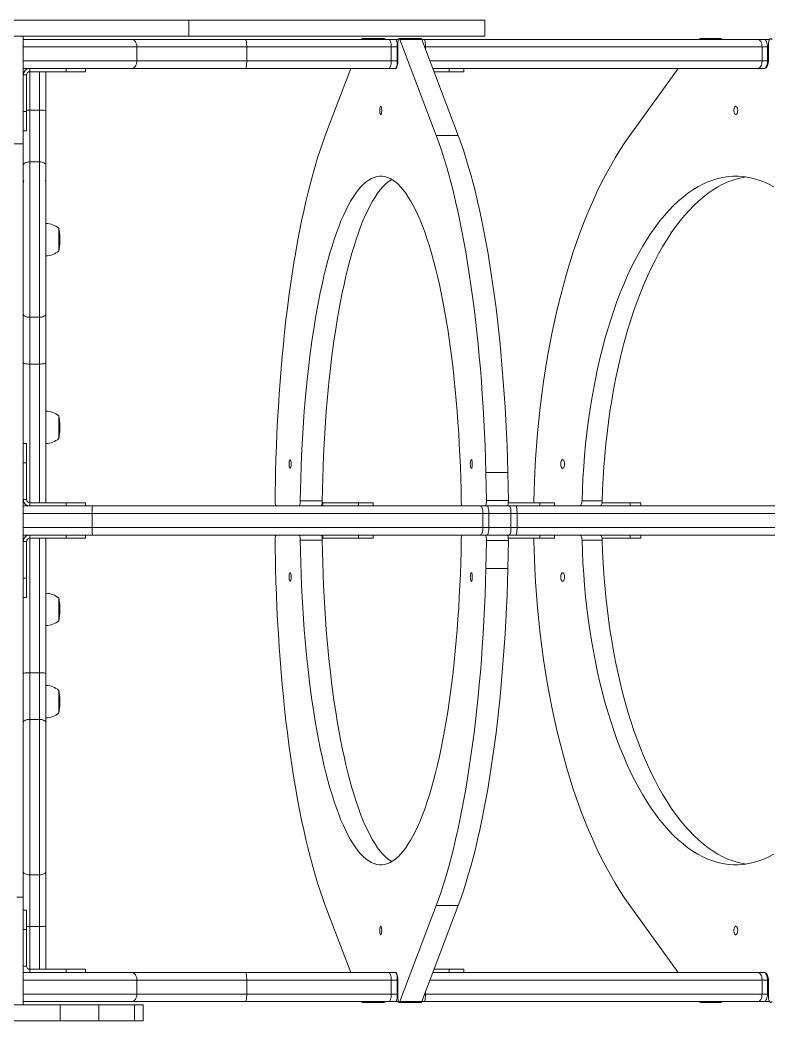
# Model space of a CAD drawing. Header units: millimetres. Extents: x -8083 to 6576, y -6691 to 5601.
# Drawn here: x 3085 to 3781, y 675 to 1605 of the extents above; entities that cross this region are included whole.
import ezdxf

# ---------------------------------------------------------------- set-up
doc = ezdxf.new("R2010")
doc.units = ezdxf.units.MM
doc.layers.add('DIKOM_ОБЪЕКТ', color=7, linetype='Continuous')

msp = doc.modelspace()

# ---------------------------------------------------------------- linework, layer by layer
at = {"layer": 'DIKOM_ОБЪЕКТ', "color": 7, "linetype": 'Continuous', "lineweight": 15}
for p, q in [((3242.07, 1605.118), (2967.07, 1605.118)), ((3242.07, 1590.118), (3242.07, 1605.118)), ((3242.07, 1605.118), (3517.07, 1605.118)), ((3517.07, 1605.118), (3517.07, 1590.118)), ((3242.07, 1590.118), (3067.07, 1590.118)), ((3088.07, 1590.118), (3088.07, 1490.118)), ((3088.07, 1587.097), (3189.105, 1587.097)), ((3088.07, 1580.097), (3088.07, 1587.097)), ((3088.07, 1581.112), (3088.161, 1581.569)), ((3094.07, 1587.123), (3103.07, 1587.123)), ((3189.105, 1587.097), (3294.631, 1587.097)), ((3517.07, 1590.118), (3242.07, 1590.118)), ((3294.631, 1587.097), (3427.977, 1587.097)), ((3423.603, 1587.887), (3403.187, 1587.887)), ((3427.977, 1587.097), (3434.042, 1587.097)), ((3434.042, 1587.097), (3436.728, 1587.097)), ((3436.188, 1582.886), (3436.188, 1568.098)), ((3457.775, 1587.887), (3437.359, 1587.887)), ((3437.996, 1587.08), (3471.784, 1497.84)), ((3458.413, 1587.08), (3437.996, 1587.08)), ((3458.407, 1587.097), (3460.71, 1587.097)), ((3458.413, 1587.08), (3492.2, 1497.84)), ((3460.71, 1587.097), (3771.016, 1587.097)), ((3736.331, 1587.887), (3717.547, 1587.887)), ((3771.016, 1587.097), (3776.534, 1587.097)), ((3776.534, 1587.097), (3781.63, 1587.097)), ((3780.6, 1582.886), (3780.6, 1568.098)), ((3088.07, 1567.097), (3088.07, 1580.097)), ((3193.563, 1580.097), (3088.07, 1580.097)), ((3193.563, 1567.097), (3193.563, 1580.097)), ((3295.712, 1580.097), (3193.563, 1580.097)), ((3295.712, 1567.097), (3295.712, 1580.097)), ((3430.104, 1580.097), (3295.712, 1580.097)), ((3430.104, 1567.097), (3430.104, 1580.097)), ((3435.68, 1580.097), (3430.104, 1580.097)), ((3435.68, 1580.097), (3435.68, 1567.097)), ((3436.188, 1580.097), (3435.68, 1580.097)), ((3461.852, 1580.097), (3461.057, 1580.097)), ((3774.59, 1580.097), (3461.852, 1580.097)), ((3461.852, 1580.097), (3461.852, 1577.998)), ((3774.59, 1567.097), (3774.59, 1580.097)), ((3779.664, 1580.097), (3774.59, 1580.097)), ((3779.664, 1580.097), (3779.664, 1567.097)), ((3780.6, 1580.097), (3779.664, 1580.097)), ((3088.07, 1567.097), (3193.563, 1567.097)), ((3088.07, 1560.097), (3088.07, 1567.097)), ((3193.563, 1567.097), (3295.712, 1567.097)), ((3295.712, 1567.097), (3430.104, 1567.097)), ((3430.104, 1567.097), (3435.68, 1567.097)), ((3435.68, 1567.097), (3436.174, 1567.097)), ((3465.979, 1567.097), (3774.59, 1567.097)), ((3774.59, 1567.097), (3779.664, 1567.097)), ((3779.664, 1567.097), (3780.572, 1567.097)), ((3189.105, 1560.097), (3088.07, 1560.097)), ((3091.07, 1554.097), (3088.07, 1554.097)), ((3091.07, 1520.098), (3091.07, 1554.097)), ((3094.07, 1560.097), (3094.07, 1557.097)), ((3094.07, 1557.097), (3128.07, 1557.097)), ((3094.07, 1521.456), (3094.07, 1557.097)), ((3103.07, 1521.456), (3103.07, 1557.097)), ((3128.07, 1557.097), (3128.07, 1560.097)), ((3146.07, 1557.097), (3128.07, 1557.097)), ((3146.07, 1557.097), (3146.07, 1560.097)), ((3294.631, 1560.097), (3189.105, 1560.097)), ((3427.977, 1560.097), (3294.631, 1560.097)), ((3392.333, 1560.097), (3368.762, 1497.84)), ((3434.042, 1560.097), (3427.977, 1560.097)), ((3771.016, 1560.097), (3468.629, 1560.097)), ((3469.765, 1557.098), (3483.791, 1557.098)), ((3483.791, 1557.098), (3483.791, 1560.097)), ((3497.578, 1557.098), (3483.791, 1557.098)), ((3497.578, 1557.098), (3497.578, 1560.097)), ((3696.811, 1560.097), (3651.776, 1497.84)), ((3776.534, 1560.097), (3771.016, 1560.097)), ((3088.07, 1520.098), (3091.07, 1520.098)), ((3091.07, 1520.098), (3091.07, 1502.097)), ((3094.07, 1473.339), (3094.07, 1521.456)), ((3094.07, 1521.456), (3103.07, 1521.456)), ((3103.07, 1521.456), (3103.07, 1473.339)), ((3088.07, 1502.097), (3091.07, 1502.097)), ((3492.2, 1497.84), (3471.784, 1497.84)), ((3088.07, 1490.118), (3067.07, 1490.118)), ((3088.07, 1490.118), (3088.07, 790.118)), ((3094.07, 1328.887), (3094.07, 1473.339)), ((3103.07, 1473.339), (3094.07, 1473.339)), ((3103.07, 1328.887), (3103.07, 1473.339)), ((3121.07, 1392.382), (3121.07, 1411.878)), ((3122.123, 1399.603), (3122.123, 1402.553)), ((3121.07, 1390.278), (3121.07, 1392.382)), ((3094.07, 1328.887), (3103.07, 1328.887)), ((3094.07, 1285.497), (3094.07, 1328.887)), ((3103.07, 1328.887), (3103.07, 1285.497)), ((3103.07, 1285.497), (3094.07, 1285.497)), ((3094.07, 1156.618), (3094.07, 1285.497)), ((3103.07, 1285.497), (3103.07, 1156.618)), ((3121.07, 1215.925), (3121.07, 1237.525)), ((3122.123, 1225.251), (3122.123, 1228.2)), ((3091.07, 1211.618), (3088.07, 1211.618)), ((3091.07, 1211.618), (3091.07, 1193.618)), ((3091.07, 1193.618), (3088.07, 1193.618)), ((3091.07, 1159.618), (3091.07, 1193.618)), ((3322.526, 1184.764), (3322.067, 1158.841)), ((3518.019, 1184.764), (3518.478, 1158.841)), ((3538.436, 1184.764), (3518.019, 1184.764)), ((3538.436, 1184.764), (3538.895, 1158.841)), ((3563.438, 1184.764), (3562.562, 1158.841)), ((3088.07, 1159.618), (3091.07, 1159.618)), ((3088.07, 1153.619), (3152.406, 1153.619)), ((3128.07, 1156.618), (3094.07, 1156.618)), ((3094.07, 1156.618), (3094.07, 1153.619)), ((3128.07, 1156.618), (3146.07, 1156.618)), ((3128.07, 1153.619), (3128.07, 1156.618)), ((3146.07, 1153.619), (3146.07, 1156.618)), ((3152.406, 1153.619), (3512.949, 1153.619)), ((3345.498, 1158.332), (3365.915, 1158.332)), ((3366.544, 1156.618), (3399.599, 1156.618)), ((3366.544, 1156.618), (3366.544, 1153.619)), ((3399.599, 1156.618), (3413.386, 1156.618)), ((3399.599, 1153.619), (3399.599, 1156.618)), ((3413.386, 1153.619), (3413.386, 1156.618)), ((3512.949, 1153.619), (3519.095, 1153.619)), ((3538.895, 1158.841), (3518.478, 1158.841)), ((3519.095, 1153.619), (3539.683, 1153.619)), ((3538.798, 1156.618), (3567.984, 1156.618)), ((3539.683, 1153.619), (3545.972, 1153.619)), ((3545.972, 1153.619), (3933.503, 1153.619)), ((3567.984, 1156.618), (3581.771, 1156.618)), ((3567.984, 1153.619), (3567.984, 1156.618)), ((3581.771, 1153.619), (3581.771, 1156.618)), ((3626.111, 1158.332), (3607.328, 1158.332)), ((3651.946, 1156.618), (3625.928, 1156.618)), ((3651.946, 1156.618), (3661.896, 1156.618)), ((3651.946, 1153.619), (3651.946, 1156.618)), ((3661.896, 1153.619), (3661.896, 1156.618)), ((3152.145, 1146.619), (3088.07, 1146.619)), ((3152.145, 1133.619), (3152.145, 1146.619)), ((3515.229, 1146.619), (3152.145, 1146.619)), ((3515.229, 1133.619), (3515.229, 1146.619)), ((3520.733, 1146.619), (3515.229, 1146.619)), ((3520.733, 1146.619), (3520.733, 1133.619)), ((3541.321, 1146.619), (3520.733, 1146.619)), ((3541.321, 1133.619), (3541.321, 1146.619)), ((3546.953, 1146.619), (3541.321, 1146.619)), ((3546.953, 1146.619), (3546.953, 1133.619)), ((3937.216, 1146.619), (3546.953, 1146.619)), ((3088.07, 1133.619), (3152.145, 1133.619)), ((3152.406, 1126.619), (3088.07, 1126.619)), ((3094.07, 1126.619), (3094.07, 1123.619)), ((3128.07, 1123.619), (3128.07, 1126.619)), ((3146.07, 1126.619), (3146.07, 1123.619)), ((3152.145, 1133.619), (3515.229, 1133.619)), ((3512.949, 1126.619), (3152.406, 1126.619)), ((3323.236, 1126.618), (3344.33, 1126.618)), ((3364.746, 1126.618), (3344.33, 1126.618)), ((3364.746, 1126.618), (3366.544, 1126.618)), ((3366.544, 1126.618), (3366.544, 1123.618)), ((3399.599, 1126.618), (3366.544, 1126.618)), ((3399.599, 1123.618), (3399.599, 1126.618)), ((3399.599, 1126.618), (3413.386, 1126.618)), ((3413.386, 1123.618), (3413.386, 1126.618)), ((3517.309, 1126.618), (3496.216, 1126.618)), ((3519.095, 1126.619), (3512.949, 1126.619)), ((3515.229, 1133.619), (3520.733, 1133.619)), ((3537.726, 1126.618), (3517.309, 1126.618)), ((3539.683, 1126.619), (3519.095, 1126.619)), ((3520.733, 1133.619), (3541.321, 1133.619)), ((3567.984, 1126.618), (3537.726, 1126.618)), ((3545.972, 1126.619), (3539.683, 1126.619)), ((3541.321, 1133.619), (3546.953, 1133.619)), ((3933.503, 1126.619), (3545.972, 1126.619)), ((3546.953, 1133.619), (3937.216, 1133.619)), ((3567.984, 1123.618), (3567.984, 1126.618)), ((3567.984, 1126.618), (3581.771, 1126.618)), ((3581.771, 1123.618), (3581.771, 1126.618)), ((3581.771, 1126.618), (3605.096, 1126.618)), ((3605.096, 1126.618), (3623.879, 1126.618)), ((3651.946, 1126.618), (3623.879, 1126.618)), ((3651.946, 1123.618), (3651.946, 1126.618)), ((3651.946, 1126.618), (3661.896, 1126.618)), ((3661.896, 1123.618), (3661.896, 1126.618)), ((3091.07, 1120.619), (3088.07, 1120.619)), ((3091.07, 1120.619), (3091.07, 1086.619)), ((3128.07, 1123.619), (3094.07, 1123.619)), ((3094.07, 998.739), (3094.07, 1123.619)), ((3103.07, 1123.619), (3103.07, 998.739)), ((3146.07, 1123.619), (3128.07, 1123.619)), ((3322.526, 1095.473), (3322.067, 1121.395)), ((3345.498, 1121.905), (3365.915, 1121.905)), ((3399.599, 1123.618), (3366.544, 1123.618)), ((3413.386, 1123.618), (3399.599, 1123.618)), ((3518.019, 1095.473), (3518.478, 1121.395)), ((3538.895, 1121.395), (3518.478, 1121.395)), ((3538.436, 1095.473), (3538.895, 1121.395)), ((3567.984, 1123.618), (3538.798, 1123.618)), ((3563.438, 1095.473), (3562.562, 1121.395)), ((3581.771, 1123.618), (3567.984, 1123.618)), ((3626.111, 1121.905), (3607.328, 1121.905)), ((3651.946, 1123.618), (3625.928, 1123.618)), ((3661.896, 1123.618), (3651.946, 1123.618)), ((3538.436, 1095.473), (3518.019, 1095.473)), ((3088.07, 1086.619), (3091.07, 1086.619)), ((3091.07, 1086.619), (3091.07, 1068.619)), ((3091.07, 1068.619), (3088.07, 1068.619)), ((3121.07, 1046.712), (3121.07, 1068.312)), ((3122.123, 1056.037), (3122.123, 1058.987)), ((3094.07, 955.349), (3094.07, 998.739)), ((3094.07, 998.739), (3103.07, 998.739)), ((3103.07, 998.739), (3103.07, 955.349)), ((3121.07, 963.074), (3121.07, 982.57)), ((3122.123, 970.295), (3122.123, 973.244)), ((3121.07, 960.97), (3121.07, 963.074)), ((3094.07, 955.349), (3094.07, 810.897)), ((3103.07, 955.349), (3094.07, 955.349)), ((3103.07, 955.349), (3103.07, 810.897)), ((3094.07, 810.897), (3103.07, 810.897)), ((3094.07, 762.781), (3094.07, 810.897)), ((3103.07, 810.897), (3103.07, 762.781)), ((3088.07, 790.118), (3082.07, 790.118)), ((3088.07, 790.118), (3088.07, 690.118)), ((3392.334, 720.138), (3368.762, 782.397)), ((3437.996, 693.157), (3471.784, 782.397)), ((3458.413, 693.157), (3492.2, 782.397)), ((3492.2, 782.397), (3471.784, 782.397)), ((3696.811, 720.138), (3651.776, 782.397)), ((3091.07, 778.138), (3088.07, 778.138)), ((3091.07, 778.138), (3091.07, 760.138)), ((3091.07, 778.138), (3091.07, 778.138)), ((3091.07, 778.138), (3091.07, 760.138)), ((3103.07, 762.781), (3094.07, 762.781)), ((3094.07, 762.781), (3094.07, 723.138)), ((3103.07, 762.781), (3103.07, 723.138)), ((3091.07, 760.138), (3088.07, 760.138)), ((3091.07, 726.138), (3091.07, 760.138)), ((3091.07, 726.138), (3091.07, 760.138)), ((3091.07, 760.138), (3091.07, 760.138)), ((3088.07, 726.138), (3091.07, 726.138)), ((3088.07, 720.138), (3189.105, 720.138)), ((3094.07, 723.138), (3094.07, 720.138)), ((3128.07, 723.138), (3094.07, 723.138)), ((3128.07, 720.138), (3128.07, 723.138)), ((3128.07, 723.138), (3146.07, 723.138)), ((3146.07, 720.138), (3146.07, 723.138)), ((3146.07, 720.138), (3146.07, 723.138)), ((3189.105, 720.138), (3294.631, 720.138)), ((3294.631, 720.138), (3427.977, 720.138)), ((3434.316, 720.139), (3406.229, 720.139)), ((3427.977, 720.138), (3434.042, 720.138)), ((3434.042, 720.138), (3434.337, 720.138)), ((3483.791, 720.139), (3468.629, 720.139)), ((3468.629, 720.138), (3771.016, 720.138)), ((3483.791, 723.139), (3469.765, 723.139)), ((3483.791, 720.139), (3483.791, 723.139)), ((3483.791, 723.139), (3497.578, 723.139)), ((3497.578, 720.139), (3483.791, 720.139)), ((3497.578, 720.139), (3497.578, 723.139)), ((3723.36, 720.139), (3777.023, 720.139)), ((3771.016, 720.138), (3776.534, 720.138)), ((3776.534, 720.138), (3777.062, 720.138)), ((3193.563, 713.138), (3088.07, 713.138)), ((3193.563, 700.138), (3193.563, 713.138)), ((3295.712, 713.138), (3193.563, 713.138)), ((3295.712, 700.138), (3295.712, 713.138)), ((3430.104, 713.138), (3295.712, 713.138)), ((3430.104, 700.138), (3430.104, 713.138)), ((3435.68, 713.138), (3430.104, 713.138)), ((3435.68, 713.138), (3435.68, 700.138)), ((3436.174, 713.138), (3435.68, 713.138)), ((3436.188, 697.35), (3436.188, 712.139)), ((3774.59, 713.138), (3465.978, 713.138)), ((3774.59, 700.138), (3774.59, 713.138)), ((3779.664, 713.138), (3774.59, 713.138)), ((3779.664, 713.138), (3779.664, 700.138)), ((3780.572, 713.138), (3779.664, 713.138)), ((3780.6, 697.35), (3780.6, 712.139)), ((3088.07, 700.138), (3193.563, 700.138)), ((3193.563, 700.138), (3295.712, 700.138)), ((3295.712, 700.138), (3430.104, 700.138)), ((3430.104, 700.138), (3435.68, 700.138)), ((3435.68, 700.138), (3436.188, 700.138)), ((3461.056, 700.138), (3461.852, 700.138)), ((3461.852, 702.239), (3461.852, 700.138)), ((3461.852, 700.138), (3774.59, 700.138)), ((3774.59, 700.138), (3779.664, 700.138)), ((3779.664, 700.138), (3780.6, 700.138)), ((3032.274, 690.118), (3122.391, 690.118)), ((3189.105, 693.138), (3088.07, 693.138)), ((3122.391, 675.118), (3122.391, 690.118)), ((3122.391, 690.118), (3158.362, 690.118)), ((3158.362, 675.118), (3158.362, 690.118)), ((3158.362, 690.118), (3191.589, 690.118)), ((3294.631, 693.138), (3189.105, 693.138)), ((3191.589, 690.118), (3191.589, 675.118)), ((3191.589, 690.118), (3199.645, 690.118)), ((3199.645, 675.118), (3199.645, 690.118)), ((3427.977, 693.138), (3294.631, 693.138)), ((3403.187, 692.35), (3423.603, 692.35)), ((3434.042, 693.138), (3427.977, 693.138)), ((3436.728, 693.138), (3434.042, 693.138)), ((3437.359, 692.35), (3457.775, 692.35)), ((3458.413, 693.157), (3437.996, 693.157)), ((3460.71, 693.138), (3458.406, 693.138)), ((3771.016, 693.138), (3460.71, 693.138)), ((3717.547, 692.35), (3736.331, 692.35)), ((3776.534, 693.138), (3771.016, 693.138)), ((3781.63, 693.138), (3776.534, 693.138)), ((3032.274, 675.118), (3122.391, 675.118)), ((3158.362, 675.118), (3122.391, 675.118)), ((3191.589, 675.118), (3158.362, 675.118)), ((3191.589, 675.118), (3199.645, 675.118))]:
    msp.add_line(p, q, dxfattribs=at)
at = {"layer": 'DIKOM_ОБЪЕКТ', "color": 7, "linetype": 'Continuous', "lineweight": 15, "flags": 128}
for points in [[(3193.563, 1580.097), (3193.477, 1581.463), (3193.223, 1582.776), (3192.811, 1583.986), (3192.257, 1585.047), (3191.581, 1585.918), (3190.811, 1586.565), (3189.974, 1586.963), (3189.105, 1587.097)], [(3295.712, 1580.097), (3295.691, 1581.463), (3295.63, 1582.776), (3295.53, 1583.986), (3295.395, 1585.047), (3295.232, 1585.918), (3295.045, 1586.565), (3294.842, 1586.963), (3294.631, 1587.097)], [(3402.549, 1587.08), (3402.832, 1587.652), (3403.141, 1587.883), (3403.452, 1587.757), (3403.745, 1587.281), (3403.818, 1587.097)], [(3430.104, 1580.097), (3430.063, 1581.463), (3429.942, 1582.776), (3429.745, 1583.986), (3429.481, 1585.047), (3429.159, 1585.918), (3428.791, 1586.565), (3428.392, 1586.963), (3427.977, 1587.097)], [(3435.68, 1580.097), (3435.649, 1581.463), (3435.555, 1582.776), (3435.404, 1583.986), (3435.2, 1585.047), (3434.952, 1585.918), (3434.669, 1586.565), (3434.361, 1586.963), (3434.042, 1587.097)], [(3437.996, 1587.08), (3437.713, 1587.652), (3437.405, 1587.883), (3437.093, 1587.757), (3436.8, 1587.281), (3436.548, 1586.491), (3436.353, 1585.444), (3436.23, 1584.213), (3436.188, 1582.886)], [(3458.413, 1587.08), (3458.13, 1587.652), (3457.822, 1587.883), (3457.775, 1587.887)], [(3461.852, 1580.097), (3461.83, 1581.463), (3461.765, 1582.776), (3461.659, 1583.986), (3461.517, 1585.047), (3461.344, 1585.918), (3461.147, 1586.565), (3460.933, 1586.963), (3460.71, 1587.097)], [(3716.329, 1587.08), (3716.87, 1587.652), (3717.459, 1587.883), (3718.055, 1587.757), (3718.614, 1587.281), (3718.753, 1587.097)], [(3774.59, 1580.097), (3774.521, 1581.463), (3774.318, 1582.776), (3773.987, 1583.986), (3773.543, 1585.047), (3773.001, 1585.918), (3772.383, 1586.565), (3771.713, 1586.963), (3771.016, 1587.097)], [(3779.664, 1580.097), (3779.604, 1581.463), (3779.426, 1582.776), (3779.137, 1583.986), (3778.747, 1585.047), (3778.273, 1585.918), (3777.732, 1586.565), (3777.145, 1586.963), (3776.534, 1587.097)], [(3784.054, 1587.08), (3783.513, 1587.652), (3782.924, 1587.883), (3782.328, 1587.757), (3781.769, 1587.281), (3781.286, 1586.491), (3780.914, 1585.444), (3780.68, 1584.213), (3780.6, 1582.886)], [(3189.105, 1560.097), (3189.974, 1560.232), (3190.811, 1560.63), (3191.581, 1561.277), (3192.257, 1562.148), (3192.811, 1563.208), (3193.223, 1564.419), (3193.477, 1565.732), (3193.563, 1567.097)], [(3294.631, 1560.097), (3294.842, 1560.232), (3295.045, 1560.63), (3295.232, 1561.277), (3295.395, 1562.148), (3295.53, 1563.208), (3295.63, 1564.419), (3295.691, 1565.732), (3295.712, 1567.097)], [(3427.977, 1560.097), (3428.392, 1560.232), (3428.791, 1560.63), (3429.159, 1561.277), (3429.481, 1562.148), (3429.745, 1563.208), (3429.942, 1564.419), (3430.063, 1565.732), (3430.104, 1567.097)], [(3434.042, 1560.097), (3434.361, 1560.232), (3434.669, 1560.63), (3434.952, 1561.277), (3435.2, 1562.148), (3435.404, 1563.208), (3435.555, 1564.419), (3435.649, 1565.732), (3435.68, 1567.097)], [(3436.188, 1568.098), (3436.153, 1566.537), (3436.046, 1565.037), (3435.873, 1563.654), (3435.64, 1562.441), (3435.357, 1561.446), (3435.033, 1560.707), (3434.682, 1560.252), (3434.316, 1560.098)], [(3771.016, 1560.097), (3771.713, 1560.232), (3772.383, 1560.63), (3773.001, 1561.277), (3773.543, 1562.148), (3773.987, 1563.208), (3774.318, 1564.419), (3774.521, 1565.732), (3774.59, 1567.097)], [(3776.534, 1560.097), (3777.145, 1560.232), (3777.732, 1560.63), (3778.273, 1561.277), (3778.747, 1562.148), (3779.137, 1563.208), (3779.426, 1564.419), (3779.604, 1565.732), (3779.664, 1567.097)], [(3780.6, 1568.098), (3780.531, 1566.537), (3780.328, 1565.037), (3779.997, 1563.654), (3779.552, 1562.441), (3779.01, 1561.446), (3778.392, 1560.707), (3777.721, 1560.252), (3777.023, 1560.098)], [(3419.337, 1521.098), (3419.378, 1522.277), (3419.499, 1523.351), (3419.689, 1524.225), (3419.931, 1524.821), (3420.203, 1525.087), (3420.481, 1524.998), (3420.741, 1524.562), (3420.959, 1523.819), (3421.116, 1522.833), (3421.199, 1521.694), (3421.199, 1520.502), (3421.116, 1519.362), (3420.959, 1518.377), (3420.741, 1517.634), (3420.481, 1517.198), (3420.203, 1517.109), (3419.931, 1517.374), (3419.689, 1517.971), (3419.499, 1518.845), (3419.378, 1519.919), (3419.337, 1521.098)], [(3751.98, 1521.098), (3751.901, 1522.277), (3751.669, 1523.351), (3751.307, 1524.225), (3750.845, 1524.821), (3750.325, 1525.087), (3749.793, 1524.998), (3749.297, 1524.562), (3748.88, 1523.819), (3748.58, 1522.833), (3748.423, 1521.694), (3748.423, 1520.502), (3748.58, 1519.362), (3748.88, 1518.377), (3749.297, 1517.634), (3749.793, 1517.198), (3750.325, 1517.109), (3750.845, 1517.374), (3751.307, 1517.971), (3751.669, 1518.845), (3751.901, 1519.919), (3751.98, 1521.098)], [(3368.762, 1497.84), (3366.324, 1491.185), (3363.932, 1484.227), (3361.59, 1476.973), (3359.298, 1469.429), (3357.058, 1461.601), (3354.874, 1453.496), (3352.745, 1445.122), (3350.676, 1436.485), (3348.666, 1427.593), (3346.718, 1418.453), (3344.833, 1409.073), (3343.014, 1399.461), (3341.261, 1389.626), (3339.577, 1379.576), (3337.962, 1369.319), (3336.418, 1358.865), (3334.946, 1348.222), (3333.548, 1337.4), (3332.225, 1326.407), (3330.978, 1315.253), (3329.808, 1303.948), (3328.715, 1292.501), (3327.702, 1280.923), (3326.768, 1269.223), (3325.915, 1257.411), (3325.144, 1245.497), (3324.454, 1233.492), (3323.847, 1221.406), (3323.323, 1209.249), (3322.883, 1197.031), (3322.526, 1184.764)], [(3471.784, 1497.84), (3474.222, 1491.185), (3476.613, 1484.227), (3478.956, 1476.973), (3481.248, 1469.429), (3483.487, 1461.601), (3485.672, 1453.496), (3487.8, 1445.122), (3489.87, 1436.485), (3491.88, 1427.593), (3493.828, 1418.453), (3495.712, 1409.073), (3497.531, 1399.461), (3499.284, 1389.626), (3500.969, 1379.576), (3502.584, 1369.319), (3504.127, 1358.865), (3505.599, 1348.222), (3506.997, 1337.4), (3508.32, 1326.407), (3509.568, 1315.253), (3510.738, 1303.948), (3511.83, 1292.501), (3512.844, 1280.923), (3513.777, 1269.223), (3514.63, 1257.411), (3515.402, 1245.497), (3516.092, 1233.492), (3516.699, 1221.406), (3517.223, 1209.249), (3517.663, 1197.031), (3518.019, 1184.764)], [(3492.2, 1497.84), (3494.638, 1491.185), (3497.03, 1484.227), (3499.373, 1476.973), (3501.665, 1469.429), (3503.904, 1461.601), (3506.089, 1453.496), (3508.217, 1445.122), (3510.287, 1436.485), (3512.296, 1427.593), (3514.244, 1418.453), (3516.129, 1409.073), (3517.948, 1399.461), (3519.701, 1389.626), (3521.385, 1379.576), (3523, 1369.319), (3524.544, 1358.865), (3526.016, 1348.222), (3527.414, 1337.4), (3528.737, 1326.407), (3529.984, 1315.253), (3531.155, 1303.948), (3532.247, 1292.501), (3533.26, 1280.923), (3534.194, 1269.223), (3535.047, 1257.411), (3535.819, 1245.497), (3536.508, 1233.492), (3537.115, 1221.406), (3537.639, 1209.249), (3538.08, 1197.031), (3538.436, 1184.764)], [(3651.776, 1497.84), (3647.117, 1491.185), (3642.548, 1484.227), (3638.072, 1476.973), (3633.693, 1469.429), (3629.415, 1461.601), (3625.241, 1453.496), (3621.175, 1445.122), (3617.22, 1436.485), (3613.381, 1427.593), (3609.659, 1418.453), (3606.059, 1409.073), (3602.583, 1399.461), (3599.234, 1389.626), (3596.015, 1379.576), (3592.93, 1369.319), (3589.98, 1358.865), (3587.169, 1348.222), (3584.498, 1337.4), (3581.97, 1326.407), (3579.586, 1315.253), (3577.35, 1303.948), (3575.263, 1292.501), (3573.327, 1280.923), (3571.544, 1269.223), (3569.914, 1257.411), (3568.44, 1245.497), (3567.122, 1233.492), (3565.962, 1221.406), (3564.961, 1209.249), (3564.12, 1197.031), (3563.438, 1184.764)], [(3088.07, 1470.191), (3088.186, 1470.805), (3088.527, 1471.396), (3089.082, 1471.94), (3089.828, 1472.417), (3090.737, 1472.809), (3091.774, 1473.1), (3092.9, 1473.279), (3094.07, 1473.339)], [(3103.07, 1473.339), (3104.241, 1473.279), (3105.366, 1473.1), (3106.404, 1472.809), (3107.313, 1472.417), (3108.059, 1471.94), (3108.614, 1471.396), (3108.955, 1470.805), (3109.07, 1470.191)], [(3088.614, 1455.978), (3088.224, 1454.639), (3088.07, 1453.078)], [(3109.07, 1453.078), (3108.917, 1454.639), (3108.526, 1455.978)], [(3345.498, 1158.332), (3345.682, 1168.947), (3345.949, 1179.529), (3346.297, 1190.068), (3346.728, 1200.552), (3347.24, 1210.968), (3347.833, 1221.306), (3348.506, 1231.554), (3349.258, 1241.701), (3350.089, 1251.735), (3350.998, 1261.646), (3351.983, 1271.422), (3353.044, 1281.053), (3354.179, 1290.527), (3355.387, 1299.835), (3356.667, 1308.967), (3358.018, 1317.911), (3359.437, 1326.659), (3360.923, 1335.199), (3362.476, 1343.524), (3364.092, 1351.624), (3365.77, 1359.49), (3367.509, 1367.113), (3369.306, 1374.485), (3371.159, 1381.597), (3373.067, 1388.442), (3375.027, 1395.012), (3377.037, 1401.3), (3379.095, 1407.299), (3381.198, 1413.002), (3383.345, 1418.403), (3385.533, 1423.496), (3387.759, 1428.275), (3390.021, 1432.736), (3392.316, 1436.872), (3394.642, 1440.681), (3396.997, 1444.156), (3399.377, 1447.295), (3401.781, 1450.094), (3404.205, 1452.55), (3406.647, 1454.66), (3409.104, 1456.422), (3411.573, 1457.835), (3414.052, 1458.895), (3416.537, 1459.602), (3419.027, 1459.956), (3421.518, 1459.956), (3424.008, 1459.602), (3426.494, 1458.895), (3428.973, 1457.835), (3431.442, 1456.422), (3433.899, 1454.66), (3436.341, 1452.55), (3438.765, 1450.094), (3441.168, 1447.295), (3443.549, 1444.156), (3445.903, 1440.681), (3448.23, 1436.872), (3450.525, 1432.736), (3452.787, 1428.275), (3455.013, 1423.496), (3457.2, 1418.403), (3459.347, 1413.002), (3461.451, 1407.299), (3463.508, 1401.3), (3465.518, 1395.012), (3467.478, 1388.442), (3469.386, 1381.597), (3471.24, 1374.485), (3473.037, 1367.113), (3474.775, 1359.49), (3476.454, 1351.624), (3478.07, 1343.524), (3479.622, 1335.199), (3481.109, 1326.659), (3482.528, 1317.911), (3483.878, 1308.967), (3485.158, 1299.835), (3486.367, 1290.527), (3487.502, 1281.053), (3488.563, 1271.422), (3489.548, 1261.646), (3490.456, 1251.735), (3491.287, 1241.701), (3492.04, 1231.554), (3492.713, 1221.306), (3493.305, 1210.968), (3493.817, 1200.552), (3494.248, 1190.068), (3494.597, 1179.529), (3494.864, 1168.947), (3495.048, 1158.332)], [(3365.915, 1158.332), (3366.099, 1168.947), (3366.365, 1179.529), (3366.714, 1190.068), (3367.145, 1200.552), (3367.657, 1210.968), (3368.249, 1221.306), (3368.922, 1231.554), (3369.675, 1241.701), (3370.506, 1251.735), (3371.414, 1261.646), (3372.4, 1271.422), (3373.46, 1281.053), (3374.595, 1290.527), (3375.804, 1299.835), (3377.084, 1308.967), (3378.434, 1317.911), (3379.854, 1326.659), (3381.34, 1335.199), (3382.892, 1343.524), (3384.509, 1351.624), (3386.187, 1359.49), (3387.926, 1367.113), (3389.723, 1374.485), (3391.576, 1381.597), (3393.484, 1388.442), (3395.444, 1395.012), (3397.454, 1401.3), (3399.512, 1407.299), (3401.615, 1413.002), (3403.762, 1418.403), (3405.949, 1423.496), (3408.175, 1428.275), (3410.437, 1432.736), (3412.733, 1436.872), (3415.059, 1440.681), (3417.414, 1444.156), (3419.794, 1447.295), (3422.198, 1450.094), (3424.622, 1452.55), (3427.063, 1454.66), (3429.52, 1456.422), (3430.481, 1457.014)], [(3785.522, 1450.094), (3780.89, 1452.55), (3776.225, 1454.66), (3771.531, 1456.422), (3766.814, 1457.835), (3762.078, 1458.895), (3757.328, 1459.602), (3752.571, 1459.956), (3747.812, 1459.956), (3743.054, 1459.602), (3738.305, 1458.895), (3733.569, 1457.835), (3728.852, 1456.422), (3724.158, 1454.66), (3719.492, 1452.55), (3714.861, 1450.094), (3710.269, 1447.295), (3705.721, 1444.156), (3701.222, 1440.681), (3696.778, 1436.872), (3692.392, 1432.736), (3688.07, 1428.275), (3683.818, 1423.496), (3679.638, 1418.403), (3675.537, 1413.002), (3671.518, 1407.299), (3667.586, 1401.3), (3663.746, 1395.012), (3660.001, 1388.442), (3656.356, 1381.597), (3652.815, 1374.485), (3649.382, 1367.113), (3646.06, 1359.49), (3642.853, 1351.624), (3639.765, 1343.524), (3636.8, 1335.199), (3633.959, 1326.659), (3631.248, 1317.911), (3628.668, 1308.967), (3626.222, 1299.835), (3623.913, 1290.527), (3621.745, 1281.053), (3619.718, 1271.422), (3617.836, 1261.646), (3616.1, 1251.735), (3614.512, 1241.701), (3613.075, 1231.554), (3611.789, 1221.306), (3610.656, 1210.968), (3609.678, 1200.552), (3608.855, 1190.068), (3608.189, 1179.529), (3607.68, 1168.947), (3607.328, 1158.332)], [(3759.583, 1459.311), (3757.089, 1458.895), (3752.353, 1457.835), (3747.635, 1456.422), (3742.941, 1454.66), (3738.276, 1452.55), (3733.644, 1450.094), (3729.052, 1447.295), (3724.504, 1444.156), (3720.005, 1440.681), (3715.561, 1436.872), (3711.175, 1432.736), (3706.854, 1428.275), (3702.601, 1423.496), (3698.421, 1418.403), (3694.32, 1413.002), (3690.301, 1407.299), (3686.37, 1401.3), (3682.529, 1395.012), (3678.784, 1388.442), (3675.14, 1381.597), (3671.598, 1374.485), (3668.165, 1367.113), (3664.843, 1359.49), (3661.637, 1351.624), (3658.549, 1343.524), (3655.583, 1335.199), (3652.743, 1326.659), (3650.031, 1317.911), (3647.451, 1308.967), (3645.005, 1299.835), (3642.697, 1290.527), (3640.528, 1281.053), (3638.501, 1271.422), (3636.619, 1261.646), (3634.883, 1251.735), (3633.296, 1241.701), (3631.858, 1231.554), (3630.572, 1221.306), (3629.44, 1210.968), (3628.462, 1200.552), (3627.639, 1190.068), (3626.972, 1179.529), (3626.463, 1168.947), (3626.111, 1158.332)], [(3088.07, 1332.223), (3088.186, 1331.572), (3088.527, 1330.946), (3089.082, 1330.37), (3089.828, 1329.864), (3090.737, 1329.449), (3091.774, 1329.141), (3092.9, 1328.951), (3094.07, 1328.887)], [(3103.07, 1328.887), (3104.241, 1328.951), (3105.366, 1329.141), (3106.404, 1329.449), (3107.313, 1329.864), (3108.059, 1330.37), (3108.614, 1330.946), (3108.955, 1331.572), (3109.07, 1332.223)], [(3103.07, 1285.497), (3104.241, 1285.514), (3105.366, 1285.562), (3106.404, 1285.641), (3107.313, 1285.748), (3108.059, 1285.878), (3108.614, 1286.026), (3108.955, 1286.186), (3109.07, 1286.353)], [(3335.144, 1192.618), (3335.186, 1193.797), (3335.307, 1194.872), (3335.497, 1195.746), (3335.739, 1196.342), (3336.011, 1196.607), (3336.289, 1196.518), (3336.549, 1196.082), (3336.767, 1195.339), (3336.924, 1194.354), (3337.006, 1193.214), (3337.006, 1192.022), (3336.924, 1190.883), (3336.767, 1189.898), (3336.549, 1189.154), (3336.289, 1188.719), (3336.011, 1188.63), (3335.739, 1188.895), (3335.497, 1189.491), (3335.307, 1190.365), (3335.186, 1191.439), (3335.144, 1192.618)], [(3503.529, 1192.618), (3503.57, 1193.797), (3503.691, 1194.872), (3503.881, 1195.746), (3504.123, 1196.342), (3504.395, 1196.607), (3504.673, 1196.518), (3504.933, 1196.082), (3505.151, 1195.339), (3505.308, 1194.354), (3505.391, 1193.214), (3505.391, 1192.022), (3505.308, 1190.883), (3505.151, 1189.898), (3504.933, 1189.154), (3504.673, 1188.719), (3504.395, 1188.63), (3504.123, 1188.895), (3503.881, 1189.491), (3503.691, 1190.365), (3503.57, 1191.439), (3503.529, 1192.618)], [(3591.124, 1192.618), (3591.045, 1193.797), (3590.813, 1194.872), (3590.451, 1195.746), (3589.989, 1196.342), (3589.469, 1196.607), (3588.937, 1196.518), (3588.441, 1196.082), (3588.024, 1195.339), (3587.724, 1194.354), (3587.567, 1193.214), (3587.567, 1192.022), (3587.724, 1190.883), (3588.024, 1189.898), (3588.441, 1189.154), (3588.937, 1188.719), (3589.469, 1188.63), (3589.989, 1188.895), (3590.451, 1189.491), (3590.813, 1190.365), (3591.045, 1191.439), (3591.124, 1192.618)], [(3322.067, 1158.841), (3322.081, 1157.835), (3322.141, 1156.861), (3322.245, 1155.957), (3322.391, 1155.163), (3322.57, 1154.508), (3322.776, 1154.021), (3323.002, 1153.72), (3323.236, 1153.618)], [(3344.33, 1153.618), (3344.55, 1153.708), (3344.762, 1153.972), (3344.959, 1154.402), (3345.133, 1154.983), (3345.279, 1155.693), (3345.391, 1156.508), (3345.464, 1157.398), (3345.498, 1158.332)], [(3365.915, 1158.332), (3365.881, 1157.398), (3365.807, 1156.508), (3365.695, 1155.693), (3365.55, 1154.983), (3365.375, 1154.402), (3365.179, 1153.972), (3364.966, 1153.708), (3364.746, 1153.618)], [(3365.07, 1153.813), (3365.406, 1153.734), (3366.544, 1153.618)], [(3365.828, 1156.71), (3365.975, 1156.676), (3366.544, 1156.618)], [(3495.048, 1158.332), (3495.081, 1157.398), (3495.155, 1156.508), (3495.267, 1155.693), (3495.412, 1154.983), (3495.587, 1154.402), (3495.784, 1153.972), (3495.996, 1153.708), (3496.216, 1153.618)], [(3512.949, 1153.619), (3513.394, 1153.484), (3513.822, 1153.086), (3514.216, 1152.439), (3514.561, 1151.569), (3514.845, 1150.508), (3515.056, 1149.298), (3515.185, 1147.985), (3515.229, 1146.619)], [(3518.478, 1158.841), (3518.465, 1157.835), (3518.405, 1156.861), (3518.3, 1155.957), (3518.155, 1155.163), (3517.976, 1154.508), (3517.769, 1154.021), (3517.544, 1153.72), (3517.309, 1153.618)], [(3519.095, 1153.619), (3519.415, 1153.484), (3519.722, 1153.086), (3520.005, 1152.439), (3520.253, 1151.569), (3520.457, 1150.508), (3520.609, 1149.298), (3520.702, 1147.985), (3520.733, 1146.619)], [(3538.895, 1158.841), (3538.882, 1157.835), (3538.821, 1156.861), (3538.717, 1155.957), (3538.572, 1155.163), (3538.392, 1154.508), (3538.186, 1154.021), (3537.961, 1153.72), (3537.726, 1153.618)], [(3539.683, 1153.619), (3540.002, 1153.484), (3540.31, 1153.086), (3540.593, 1152.439), (3540.841, 1151.569), (3541.045, 1150.508), (3541.196, 1149.298), (3541.289, 1147.985), (3541.321, 1146.619)], [(3545.972, 1153.619), (3546.163, 1153.484), (3546.347, 1153.086), (3546.517, 1152.439), (3546.666, 1151.569), (3546.788, 1150.508), (3546.879, 1149.298), (3546.934, 1147.985), (3546.953, 1146.619)], [(3607.328, 1158.332), (3607.264, 1157.398), (3607.123, 1156.508), (3606.909, 1155.693), (3606.631, 1154.983), (3606.298, 1154.402), (3605.922, 1153.972), (3605.516, 1153.708), (3605.096, 1153.618)], [(3623.879, 1153.618), (3624.3, 1153.708), (3624.705, 1153.972), (3625.081, 1154.402), (3625.414, 1154.983), (3625.693, 1155.693), (3625.906, 1156.508), (3626.047, 1157.398), (3626.111, 1158.332)], [(3322.067, 1121.395), (3322.081, 1122.402), (3322.141, 1123.376), (3322.245, 1124.279), (3322.391, 1125.074), (3322.57, 1125.729), (3322.776, 1126.216), (3323.002, 1126.517), (3323.236, 1126.618)], [(3344.33, 1126.618), (3344.55, 1126.529), (3344.762, 1126.265), (3344.959, 1125.835), (3345.133, 1125.254), (3345.279, 1124.543), (3345.391, 1123.729), (3345.464, 1122.838), (3345.498, 1121.905)], [(3365.915, 1121.905), (3365.881, 1122.838), (3365.807, 1123.729), (3365.695, 1124.543), (3365.55, 1125.254), (3365.375, 1125.835), (3365.179, 1126.265), (3364.966, 1126.529), (3364.746, 1126.618)], [(3366.544, 1126.618), (3365.406, 1126.503), (3365.07, 1126.424)], [(3495.048, 1121.905), (3495.081, 1122.838), (3495.155, 1123.729), (3495.267, 1124.543), (3495.412, 1125.254), (3495.587, 1125.835), (3495.784, 1126.265), (3495.996, 1126.529), (3496.216, 1126.618)], [(3515.229, 1133.619), (3515.185, 1132.253), (3515.056, 1130.94), (3514.845, 1129.73), (3514.561, 1128.669), (3514.216, 1127.799), (3513.822, 1127.152), (3513.394, 1126.753), (3512.949, 1126.619)], [(3518.478, 1121.395), (3518.465, 1122.402), (3518.405, 1123.376), (3518.3, 1124.279), (3518.155, 1125.074), (3517.976, 1125.729), (3517.769, 1126.216), (3517.544, 1126.517), (3517.309, 1126.618)], [(3520.733, 1133.619), (3520.702, 1132.253), (3520.609, 1130.94), (3520.457, 1129.73), (3520.253, 1128.669), (3520.005, 1127.799), (3519.722, 1127.152), (3519.415, 1126.753), (3519.095, 1126.619)], [(3538.895, 1121.395), (3538.882, 1122.402), (3538.821, 1123.376), (3538.717, 1124.279), (3538.572, 1125.074), (3538.392, 1125.729), (3538.186, 1126.216), (3537.961, 1126.517), (3537.726, 1126.618)], [(3541.321, 1133.619), (3541.289, 1132.253), (3541.196, 1130.94), (3541.045, 1129.73), (3540.841, 1128.669), (3540.593, 1127.799), (3540.31, 1127.152), (3540.002, 1126.753), (3539.683, 1126.619)], [(3546.953, 1133.619), (3546.934, 1132.253), (3546.879, 1130.94), (3546.788, 1129.73), (3546.666, 1128.669), (3546.517, 1127.799), (3546.347, 1127.152), (3546.163, 1126.753), (3545.972, 1126.619)], [(3607.328, 1121.905), (3607.264, 1122.838), (3607.123, 1123.729), (3606.909, 1124.543), (3606.631, 1125.254), (3606.298, 1125.835), (3605.922, 1126.265), (3605.516, 1126.529), (3605.096, 1126.618)], [(3623.879, 1126.618), (3624.3, 1126.529), (3624.705, 1126.265), (3625.081, 1125.835), (3625.414, 1125.254), (3625.693, 1124.543), (3625.906, 1123.729), (3626.047, 1122.838), (3626.111, 1121.905)], [(3345.498, 1121.905), (3345.682, 1111.29), (3345.949, 1100.707), (3346.297, 1090.169), (3346.728, 1079.685), (3347.24, 1069.269), (3347.833, 1058.931), (3348.506, 1048.682), (3349.258, 1038.536), (3350.089, 1028.501), (3350.998, 1018.591), (3351.983, 1008.815), (3353.044, 999.184), (3354.179, 989.709), (3355.387, 980.401), (3356.667, 971.27), (3358.018, 962.326), (3359.437, 953.578), (3360.923, 945.037), (3362.476, 936.712), (3364.092, 928.613), (3365.77, 920.747), (3367.509, 913.124), (3369.306, 905.752), (3371.159, 898.64), (3373.067, 891.795), (3375.027, 885.225), (3377.037, 878.937), (3379.095, 872.938), (3381.198, 867.235), (3383.345, 861.834), (3385.533, 856.741), (3387.759, 851.962), (3390.021, 847.501), (3392.316, 843.365), (3394.642, 839.556), (3396.997, 836.081), (3399.377, 832.942), (3401.781, 830.143), (3404.205, 827.687), (3406.647, 825.576), (3409.104, 823.814), (3411.573, 822.402), (3414.052, 821.342), (3416.537, 820.634), (3419.027, 820.28), (3421.518, 820.28), (3424.008, 820.634), (3426.494, 821.342), (3428.973, 822.402), (3431.442, 823.814), (3433.899, 825.576), (3436.341, 827.687), (3438.765, 830.143), (3441.168, 832.942), (3443.549, 836.081), (3445.903, 839.556), (3448.23, 843.365), (3450.525, 847.501), (3452.787, 851.962), (3455.013, 856.741), (3457.2, 861.834), (3459.347, 867.235), (3461.451, 872.938), (3463.508, 878.937), (3465.518, 885.225), (3467.478, 891.795), (3469.386, 898.64), (3471.24, 905.752), (3473.037, 913.124), (3474.775, 920.747), (3476.454, 928.613), (3478.07, 936.712), (3479.622, 945.037), (3481.109, 953.578), (3482.528, 962.326), (3483.878, 971.27), (3485.158, 980.401), (3486.367, 989.709), (3487.502, 999.184), (3488.563, 1008.815), (3489.548, 1018.591), (3490.456, 1028.501), (3491.287, 1038.536), (3492.04, 1048.682), (3492.713, 1058.931), (3493.305, 1069.269), (3493.817, 1079.685), (3494.248, 1090.169), (3494.597, 1100.707), (3494.864, 1111.29), (3495.048, 1121.905)], [(3366.544, 1123.618), (3365.975, 1123.561), (3365.828, 1123.527)], [(3365.915, 1121.905), (3366.099, 1111.29), (3366.365, 1100.707), (3366.714, 1090.169), (3367.145, 1079.685), (3367.657, 1069.269), (3368.249, 1058.931), (3368.922, 1048.682), (3369.675, 1038.536), (3370.506, 1028.501), (3371.414, 1018.591), (3372.4, 1008.815), (3373.46, 999.184), (3374.595, 989.709), (3375.804, 980.401), (3377.084, 971.27), (3378.434, 962.326), (3379.854, 953.578), (3381.34, 945.037), (3382.892, 936.712), (3384.509, 928.613), (3386.187, 920.747), (3387.926, 913.124), (3389.723, 905.752), (3391.576, 898.64), (3393.484, 891.795), (3395.444, 885.225), (3397.454, 878.937), (3399.512, 872.938), (3401.615, 867.235), (3403.762, 861.834), (3405.949, 856.741), (3408.175, 851.962), (3410.437, 847.501), (3412.733, 843.365), (3415.059, 839.556), (3417.414, 836.081), (3419.794, 832.942), (3422.198, 830.143), (3424.622, 827.687), (3427.063, 825.576), (3429.52, 823.814), (3430.481, 823.222)], [(3785.522, 830.143), (3780.89, 827.687), (3776.225, 825.576), (3771.531, 823.814), (3766.814, 822.402), (3762.078, 821.342), (3757.328, 820.634), (3752.571, 820.28), (3747.812, 820.28), (3743.054, 820.634), (3738.305, 821.342), (3733.569, 822.402), (3728.852, 823.814), (3724.158, 825.576), (3719.492, 827.687), (3714.861, 830.143), (3710.269, 832.942), (3705.721, 836.081), (3701.222, 839.556), (3696.778, 843.365), (3692.392, 847.501), (3688.07, 851.962), (3683.818, 856.741), (3679.638, 861.834), (3675.537, 867.235), (3671.518, 872.938), (3667.586, 878.937), (3663.746, 885.225), (3660.001, 891.795), (3656.356, 898.64), (3652.815, 905.752), (3649.382, 913.124), (3646.06, 920.747), (3642.853, 928.613), (3639.765, 936.712), (3636.8, 945.037), (3633.959, 953.578), (3631.248, 962.326), (3628.668, 971.27), (3626.222, 980.401), (3623.913, 989.709), (3621.745, 999.184), (3619.718, 1008.815), (3617.836, 1018.591), (3616.1, 1028.501), (3614.512, 1038.536), (3613.075, 1048.682), (3611.789, 1058.931), (3610.656, 1069.269), (3609.678, 1079.685), (3608.855, 1090.169), (3608.189, 1100.707), (3607.68, 1111.29), (3607.328, 1121.905)], [(3759.583, 820.926), (3757.089, 821.342), (3752.353, 822.402), (3747.635, 823.814), (3742.941, 825.576), (3738.276, 827.687), (3733.644, 830.143), (3729.052, 832.942), (3724.504, 836.081), (3720.005, 839.556), (3715.561, 843.365), (3711.175, 847.501), (3706.854, 851.962), (3702.601, 856.741), (3698.421, 861.834), (3694.32, 867.235), (3690.301, 872.938), (3686.37, 878.937), (3682.529, 885.225), (3678.784, 891.795), (3675.14, 898.64), (3671.598, 905.752), (3668.165, 913.124), (3664.843, 920.747), (3661.637, 928.613), (3658.549, 936.712), (3655.583, 945.037), (3652.743, 953.578), (3650.031, 962.326), (3647.451, 971.27), (3645.005, 980.401), (3642.697, 989.709), (3640.528, 999.184), (3638.501, 1008.815), (3636.619, 1018.591), (3634.883, 1028.501), (3633.296, 1038.536), (3631.858, 1048.682), (3630.572, 1058.931), (3629.44, 1069.269), (3628.462, 1079.685), (3627.639, 1090.169), (3626.972, 1100.707), (3626.463, 1111.29), (3626.111, 1121.905)], [(3368.762, 782.397), (3366.324, 789.052), (3363.932, 796.01), (3361.59, 803.264), (3359.298, 810.808), (3357.058, 818.636), (3354.874, 826.74), (3352.745, 835.115), (3350.676, 843.752), (3348.666, 852.644), (3346.718, 861.784), (3344.833, 871.164), (3343.014, 880.775), (3341.261, 890.611), (3339.577, 900.661), (3337.962, 910.917), (3336.418, 921.372), (3334.946, 932.015), (3333.548, 942.837), (3332.225, 953.83), (3330.978, 964.984), (3329.808, 976.289), (3328.715, 987.736), (3327.702, 999.314), (3326.768, 1011.014), (3325.915, 1022.826), (3325.144, 1034.74), (3324.454, 1046.745), (3323.847, 1058.831), (3323.323, 1070.988), (3322.883, 1083.205), (3322.526, 1095.473)], [(3335.144, 1087.618), (3335.186, 1086.439), (3335.307, 1085.365), (3335.497, 1084.491), (3335.739, 1083.895), (3336.011, 1083.63), (3336.289, 1083.719), (3336.549, 1084.154), (3336.767, 1084.898), (3336.924, 1085.883), (3337.006, 1087.022), (3337.006, 1088.215), (3336.924, 1089.354), (3336.767, 1090.339), (3336.549, 1091.082), (3336.289, 1091.518), (3336.011, 1091.607), (3335.739, 1091.342), (3335.497, 1090.746), (3335.307, 1089.872), (3335.186, 1088.797), (3335.144, 1087.618)], [(3471.784, 782.397), (3474.222, 789.052), (3476.613, 796.01), (3478.956, 803.264), (3481.248, 810.808), (3483.487, 818.636), (3485.672, 826.74), (3487.8, 835.115), (3489.87, 843.752), (3491.88, 852.644), (3493.828, 861.784), (3495.712, 871.164), (3497.531, 880.775), (3499.284, 890.611), (3500.969, 900.661), (3502.584, 910.917), (3504.127, 921.372), (3505.599, 932.015), (3506.997, 942.837), (3508.32, 953.83), (3509.568, 964.984), (3510.738, 976.289), (3511.83, 987.736), (3512.844, 999.314), (3513.777, 1011.014), (3514.63, 1022.826), (3515.402, 1034.74), (3516.092, 1046.745), (3516.699, 1058.831), (3517.223, 1070.988), (3517.663, 1083.205), (3518.019, 1095.473)], [(3492.2, 782.397), (3494.638, 789.052), (3497.03, 796.01), (3499.373, 803.264), (3501.665, 810.808), (3503.904, 818.636), (3506.089, 826.74), (3508.217, 835.115), (3510.287, 843.752), (3512.296, 852.644), (3514.244, 861.784), (3516.129, 871.164), (3517.948, 880.775), (3519.701, 890.611), (3521.385, 900.661), (3523, 910.917), (3524.544, 921.372), (3526.016, 932.015), (3527.414, 942.837), (3528.737, 953.83), (3529.984, 964.984), (3531.155, 976.289), (3532.247, 987.736), (3533.26, 999.314), (3534.194, 1011.014), (3535.047, 1022.826), (3535.819, 1034.74), (3536.508, 1046.745), (3537.115, 1058.831), (3537.639, 1070.988), (3538.08, 1083.205), (3538.436, 1095.473)], [(3503.529, 1087.618), (3503.57, 1086.439), (3503.691, 1085.365), (3503.881, 1084.491), (3504.123, 1083.895), (3504.395, 1083.63), (3504.673, 1083.719), (3504.933, 1084.154), (3505.151, 1084.898), (3505.308, 1085.883), (3505.391, 1087.022), (3505.391, 1088.215), (3505.308, 1089.354), (3505.151, 1090.339), (3504.933, 1091.082), (3504.673, 1091.518), (3504.395, 1091.607), (3504.123, 1091.342), (3503.881, 1090.746), (3503.691, 1089.872), (3503.57, 1088.797), (3503.529, 1087.618)], [(3651.776, 782.397), (3647.117, 789.052), (3642.548, 796.01), (3638.072, 803.264), (3633.693, 810.808), (3629.415, 818.636), (3625.241, 826.74), (3621.175, 835.115), (3617.22, 843.752), (3613.381, 852.644), (3609.659, 861.784), (3606.059, 871.164), (3602.583, 880.775), (3599.234, 890.611), (3596.015, 900.661), (3592.93, 910.917), (3589.98, 921.372), (3587.169, 932.015), (3584.498, 942.837), (3581.97, 953.83), (3579.586, 964.984), (3577.35, 976.289), (3575.263, 987.736), (3573.327, 999.314), (3571.544, 1011.014), (3569.914, 1022.826), (3568.44, 1034.74), (3567.122, 1046.745), (3565.962, 1058.831), (3564.961, 1070.988), (3564.12, 1083.205), (3563.438, 1095.473)], [(3591.124, 1087.618), (3591.045, 1086.439), (3590.813, 1085.365), (3590.451, 1084.491), (3589.989, 1083.895), (3589.469, 1083.63), (3588.937, 1083.719), (3588.441, 1084.154), (3588.024, 1084.898), (3587.724, 1085.883), (3587.567, 1087.022), (3587.567, 1088.215), (3587.724, 1089.354), (3588.024, 1090.339), (3588.441, 1091.082), (3588.937, 1091.518), (3589.469, 1091.607), (3589.989, 1091.342), (3590.451, 1090.746), (3590.813, 1089.872), (3591.045, 1088.797), (3591.124, 1087.618)], [(3094.07, 998.739), (3092.9, 998.723), (3091.774, 998.674), (3090.737, 998.595), (3089.828, 998.488), (3089.082, 998.359), (3088.527, 998.211), (3088.186, 998.05), (3088.07, 997.883)], [(3094.07, 955.349), (3092.9, 955.285), (3091.774, 955.095), (3090.737, 954.786), (3089.828, 954.372), (3089.082, 953.866), (3088.527, 953.29), (3088.186, 952.664), (3088.07, 952.013)], [(3109.07, 952.013), (3108.955, 952.664), (3108.614, 953.29), (3108.059, 953.866), (3107.313, 954.372), (3106.404, 954.786), (3105.366, 955.095), (3104.241, 955.285), (3103.07, 955.349)], [(3094.07, 810.897), (3092.9, 810.957), (3091.774, 811.136), (3090.737, 811.427), (3089.828, 811.819), (3089.082, 812.296), (3088.527, 812.84), (3088.186, 813.431), (3088.07, 814.045)], [(3109.07, 814.045), (3108.955, 813.431), (3108.614, 812.84), (3108.059, 812.296), (3107.313, 811.819), (3106.404, 811.427), (3105.366, 811.136), (3104.241, 810.957), (3103.07, 810.897)], [(3419.337, 759.139), (3419.378, 757.96), (3419.499, 756.886), (3419.689, 756.012), (3419.931, 755.415), (3420.203, 755.15), (3420.481, 755.239), (3420.741, 755.675), (3420.959, 756.418), (3421.116, 757.403), (3421.199, 758.543), (3421.199, 759.735), (3421.116, 760.874), (3420.959, 761.86), (3420.741, 762.603), (3420.481, 763.039), (3420.203, 763.128), (3419.931, 762.862), (3419.689, 762.266), (3419.499, 761.392), (3419.378, 760.318), (3419.337, 759.139)], [(3751.98, 759.139), (3751.901, 757.96), (3751.669, 756.886), (3751.307, 756.012), (3750.845, 755.415), (3750.325, 755.15), (3749.793, 755.239), (3749.297, 755.675), (3748.88, 756.418), (3748.58, 757.403), (3748.423, 758.543), (3748.423, 759.735), (3748.58, 760.874), (3748.88, 761.86), (3749.297, 762.603), (3749.793, 763.039), (3750.325, 763.128), (3750.845, 762.862), (3751.307, 762.266), (3751.669, 761.392), (3751.901, 760.318), (3751.98, 759.139)], [(3193.563, 713.138), (3193.477, 714.504), (3193.223, 715.817), (3192.811, 717.027), (3192.257, 718.088), (3191.581, 718.959), (3190.811, 719.606), (3189.974, 720.004), (3189.105, 720.138)], [(3295.712, 713.138), (3295.691, 714.504), (3295.63, 715.817), (3295.53, 717.027), (3295.395, 718.088), (3295.232, 718.959), (3295.045, 719.606), (3294.842, 720.004), (3294.631, 720.138)], [(3430.104, 713.138), (3430.063, 714.504), (3429.942, 715.817), (3429.745, 717.027), (3429.481, 718.088), (3429.159, 718.959), (3428.791, 719.606), (3428.392, 720.004), (3427.977, 720.138)], [(3435.68, 713.138), (3435.648, 714.504), (3435.555, 715.817), (3435.404, 717.027), (3435.2, 718.088), (3434.952, 718.959), (3434.669, 719.606), (3434.361, 720.004), (3434.042, 720.138)], [(3436.188, 712.139), (3436.153, 713.7), (3436.046, 715.2), (3435.873, 716.583), (3435.64, 717.796), (3435.357, 718.791), (3435.033, 719.53), (3434.682, 719.985), (3434.316, 720.139)], [(3774.59, 713.138), (3774.521, 714.504), (3774.318, 715.817), (3773.987, 717.027), (3773.543, 718.088), (3773.001, 718.959), (3772.383, 719.606), (3771.713, 720.004), (3771.016, 720.138)], [(3779.664, 713.138), (3779.604, 714.504), (3779.426, 715.817), (3779.137, 717.027), (3778.747, 718.088), (3778.273, 718.959), (3777.732, 719.606), (3777.145, 720.004), (3776.534, 720.138)], [(3780.6, 712.139), (3780.531, 713.7), (3780.328, 715.2), (3779.997, 716.583), (3779.552, 717.796), (3779.01, 718.791), (3778.392, 719.53), (3777.721, 719.985), (3777.023, 720.139)], [(3189.105, 693.138), (3189.974, 693.273), (3190.811, 693.671), (3191.581, 694.318), (3192.257, 695.189), (3192.811, 696.249), (3193.223, 697.46), (3193.477, 698.773), (3193.563, 700.138)], [(3294.631, 693.138), (3294.842, 693.273), (3295.045, 693.671), (3295.232, 694.318), (3295.395, 695.189), (3295.53, 696.249), (3295.63, 697.46), (3295.691, 698.773), (3295.712, 700.138)], [(3427.977, 693.138), (3428.392, 693.273), (3428.791, 693.671), (3429.159, 694.318), (3429.481, 695.189), (3429.745, 696.249), (3429.942, 697.46), (3430.063, 698.773), (3430.104, 700.138)], [(3434.042, 693.138), (3434.361, 693.273), (3434.669, 693.671), (3434.952, 694.318), (3435.2, 695.189), (3435.404, 696.249), (3435.555, 697.46), (3435.648, 698.773), (3435.68, 700.138)], [(3460.71, 693.138), (3460.932, 693.273), (3461.147, 693.671), (3461.344, 694.318), (3461.517, 695.189), (3461.659, 696.249), (3461.765, 697.46), (3461.83, 698.773), (3461.852, 700.138)], [(3771.016, 693.138), (3771.713, 693.273), (3772.383, 693.671), (3773.001, 694.318), (3773.543, 695.189), (3773.987, 696.249), (3774.318, 697.46), (3774.521, 698.773), (3774.59, 700.138)], [(3776.534, 693.138), (3777.145, 693.273), (3777.732, 693.671), (3778.273, 694.318), (3778.747, 695.189), (3779.137, 696.249), (3779.426, 697.46), (3779.604, 698.773), (3779.664, 700.138)], [(3402.549, 693.157), (3402.832, 692.585), (3403.141, 692.354), (3403.452, 692.48), (3403.745, 692.956), (3403.818, 693.138)], [(3437.996, 693.157), (3437.713, 692.585), (3437.405, 692.354), (3437.093, 692.48), (3436.8, 692.956), (3436.548, 693.745), (3436.353, 694.793), (3436.23, 696.024), (3436.188, 697.35)], [(3458.413, 693.157), (3458.13, 692.585), (3457.822, 692.354), (3457.775, 692.35)], [(3716.329, 693.157), (3716.87, 692.585), (3717.459, 692.354), (3718.055, 692.48), (3718.614, 692.956), (3718.753, 693.138)], [(3784.054, 693.157), (3783.513, 692.585), (3782.924, 692.354), (3782.328, 692.48), (3781.769, 692.956), (3781.286, 693.745), (3780.914, 694.793), (3780.68, 696.024), (3780.6, 697.35)]]:
    msp.add_lwpolyline(points, dxfattribs=at)
at = {"layer": 'DIKOM_ОБЪЕКТ', "color": 7, "linetype": 'Continuous', "lineweight": 15}
for centre, radius, start, end in [((3423.122, 1586.855), 1.139, 12.287164, 64.988135), ((3736.117, 1586.245), 1.656, 30.975999, 82.593345), ((3094.07, 1554.097), 6, 90, 180), ((3094.07, 1554.097), 3, 90, 180), ((3108.91, 1397.401), 18.677, 49.378843, 89.509067), ((3080.287, 1402.553), 41.836, 0, 12.879622), ((3080.287, 1399.603), 41.836, 347.120378, 0), ((3108.91, 1404.755), 18.677, 270.490933, 310.621157), ((3108.91, 1223.049), 18.677, 49.378843, 89.509067), ((3080.287, 1228.2), 41.836, 0, 12.879622), ((3080.287, 1225.251), 41.836, 347.120378, 0), ((3108.91, 1230.402), 18.677, 270.490933, 310.621157), ((3094.07, 1159.618), 6, 180, 270), ((3094.07, 1159.618), 3, 180, 270), ((3199.251, 1148.367), 47.138, 173.603064, 182.12515), ((3573.035, 1158.591), 10.477, 178.631023, 190.853541), ((3094.07, 1120.619), 6, 90, 180), ((3199.253, 1131.871), 47.141, 177.875041, 186.396745), ((3094.07, 1120.619), 3, 90, 180), ((3573.036, 1121.646), 10.478, 169.146968, 181.368974), ((3108.91, 1053.835), 18.677, 49.378843, 89.509067), ((3080.287, 1058.987), 41.836, 0, 12.879622), ((3080.287, 1056.037), 41.836, 347.120378, 0), ((3108.91, 1061.189), 18.677, 270.490933, 310.621157), ((3108.91, 968.093), 18.677, 49.378843, 89.509067), ((3080.287, 973.245), 41.836, 0, 12.879622), ((3080.287, 970.295), 41.836, 347.120378, 0), ((3108.91, 975.447), 18.677, 270.490933, 310.621157), ((3094.07, 726.138), 3, 180, 270), ((3423.122, 693.381), 1.138, 295.009218, 347.679615), ((3736.117, 693.991), 1.656, 277.410388, 328.985368)]:
    msp.add_arc(centre, radius, start, end, dxfattribs=at)
for points, knots in [([(3109.07, 1520.689), (3109.07, 1523.034), (3109.07, 1527.764), (3109.07, 1534.685), (3109.07, 1541.483), (3109.07, 1548.012), (3109.07, 1553.272), (3109.07, 1556.125), (3109.07, 1557.097)], [0, 0, 0, 0, 0.1748692, 0.3527313, 0.5333835, 0.718084, 0.9039615, 1, 1, 1, 1]), ([(3091.07, 1521.351), (3091.317, 1521.369), (3092.229, 1521.435), (3093.293, 1521.447), (3094.07, 1521.456)], [0, 0, 0, 0, 0.2698063, 1, 1, 1, 1]), ([(3103.07, 1521.456), (3103.84, 1521.445), (3105.009, 1521.43), (3106.403, 1521.334), (3107.629, 1521.207), (3108.801, 1520.993), (3108.981, 1520.79), (3109.07, 1520.689)], [0, 0, 0, 0, 0.2442994, 0.3710053, 0.5003934, 0.7497317, 1, 1, 1, 1]), ([(3109.07, 1470.191), (3109.07, 1472.75), (3109.07, 1477.88), (3109.07, 1486.014), (3109.07, 1494.417), (3109.07, 1503.049), (3109.07, 1511.819), (3109.07, 1517.736), (3109.07, 1520.689)], [0, 0, 0, 0, 0.1660339, 0.3327414, 0.5000021, 0.6672467, 0.8339627, 1, 1, 1, 1]), ([(3109.07, 1332.223), (3109.07, 1334.689), (3109.07, 1339.622), (3109.07, 1347.494), (3109.07, 1355.695), (3109.07, 1365.252), (3109.07, 1376.148), (3109.07, 1388.396), (3109.07, 1400.828), (3109.07, 1413.283), (3109.07, 1425.597), (3109.07, 1437.577), (3109.07, 1449.069), (3109.07, 1460.004), (3109.07, 1466.813), (3109.07, 1470.191)], [0, 0, 0, 0, 0.0602684, 0.1205382, 0.1826841, 0.2448333, 0.3294243, 0.4145199, 0.5000197, 0.5855157, 0.6706104, 0.7552036, 0.8380382, 0.9196661, 1, 1, 1, 1]), ([(3109.07, 1286.353), (3109.07, 1289.06), (3109.07, 1294.483), (3109.07, 1302.474), (3109.07, 1310.312), (3109.07, 1317.921), (3109.07, 1325.276), (3109.07, 1329.91), (3109.07, 1332.223)], [0, 0, 0, 0, 0.1661243, 0.3328285, 0.5000014, 0.6671618, 0.8338705, 1, 1, 1, 1]), ([(3088.07, 1286.353), (3088.161, 1286.241), (3088.341, 1286.017), (3089.728, 1285.734), (3091.712, 1285.536), (3093.284, 1285.51), (3094.07, 1285.497)], [0, 0, 0, 0, 0.249998, 0.5000005, 0.7500022, 1, 1, 1, 1]), ([(3109.07, 1156.618), (3109.07, 1166.586), (3109.07, 1187.699), (3109.07, 1219.903), (3109.07, 1253.21), (3109.07, 1275.305), (3109.07, 1286.353)], [0, 0, 0, 0, 0.2296663, 0.4864446, 0.7432207, 1, 1, 1, 1]), ([(3109.07, 1123.619), (3109.07, 1114.985), (3109.07, 1095.206), (3109.07, 1064.334), (3109.07, 1031.026), (3109.07, 1008.931), (3109.07, 997.883)], [0, 0, 0, 0, 0.2052453, 0.4701641, 0.7350814, 1, 1, 1, 1]), ([(3109.07, 997.883), (3108.98, 997.995), (3108.8, 998.22), (3107.412, 998.502), (3105.429, 998.701), (3103.857, 998.726), (3103.07, 998.739)], [0, 0, 0, 0, 0.2499981, 0.4999992, 0.7500021, 1, 1, 1, 1]), ([(3109.07, 997.883), (3109.07, 995.176), (3109.07, 989.753), (3109.07, 981.762), (3109.07, 973.924), (3109.07, 966.315), (3109.07, 958.96), (3109.07, 954.326), (3109.07, 952.013)], [0, 0, 0, 0, 0.1661242, 0.3328284, 0.4999992, 0.6671632, 0.8338698, 1, 1, 1, 1]), ([(3109.07, 952.013), (3109.07, 949.547), (3109.07, 944.614), (3109.07, 936.742), (3109.07, 928.541), (3109.07, 918.983), (3109.07, 908.088), (3109.07, 895.84), (3109.07, 883.408), (3109.07, 870.953), (3109.07, 858.639), (3109.07, 846.659), (3109.07, 835.167), (3109.07, 824.232), (3109.07, 817.423), (3109.07, 814.045)], [0, 0, 0, 0, 0.0602688, 0.1205382, 0.1826844, 0.2448341, 0.329424, 0.4145201, 0.5000197, 0.5855157, 0.6706113, 0.7552047, 0.8380381, 0.9196672, 1, 1, 1, 1]), ([(3109.07, 814.045), (3109.07, 811.486), (3109.07, 806.357), (3109.07, 798.222), (3109.07, 789.819), (3109.07, 781.187), (3109.07, 772.417), (3109.07, 766.5), (3109.07, 763.548)], [0, 0, 0, 0, 0.166033, 0.3327434, 0.500001, 0.6672484, 0.8339625, 1, 1, 1, 1]), ([(3094.07, 762.781), (3093.293, 762.789), (3092.229, 762.801), (3091.317, 762.867), (3091.07, 762.885)], [0, 0, 0, 0, 0.7301939, 1, 1, 1, 1]), ([(3109.07, 763.548), (3108.98, 763.446), (3108.801, 763.243), (3107.629, 763.029), (3106.403, 762.902), (3105.009, 762.807), (3103.84, 762.791), (3103.07, 762.781)], [0, 0, 0, 0, 0.2502609, 0.4996062, 0.6289916, 0.7556999, 1, 1, 1, 1]), ([(3109.07, 763.548), (3109.07, 761.203), (3109.07, 756.473), (3109.07, 749.549), (3109.07, 742.759), (3109.07, 736.201), (3109.07, 730.031), (3109.07, 725.656), (3109.07, 723.538), (3109.07, 723.138)], [0, 0, 0, 0, 0.1541869, 0.3110057, 0.470289, 0.6331425, 0.7970319, 0.96175, 1, 1, 1, 1])]:
    msp.add_open_spline(points, degree=3, knots=knots, dxfattribs=at)

doc.saveas('drawing.dxf')
